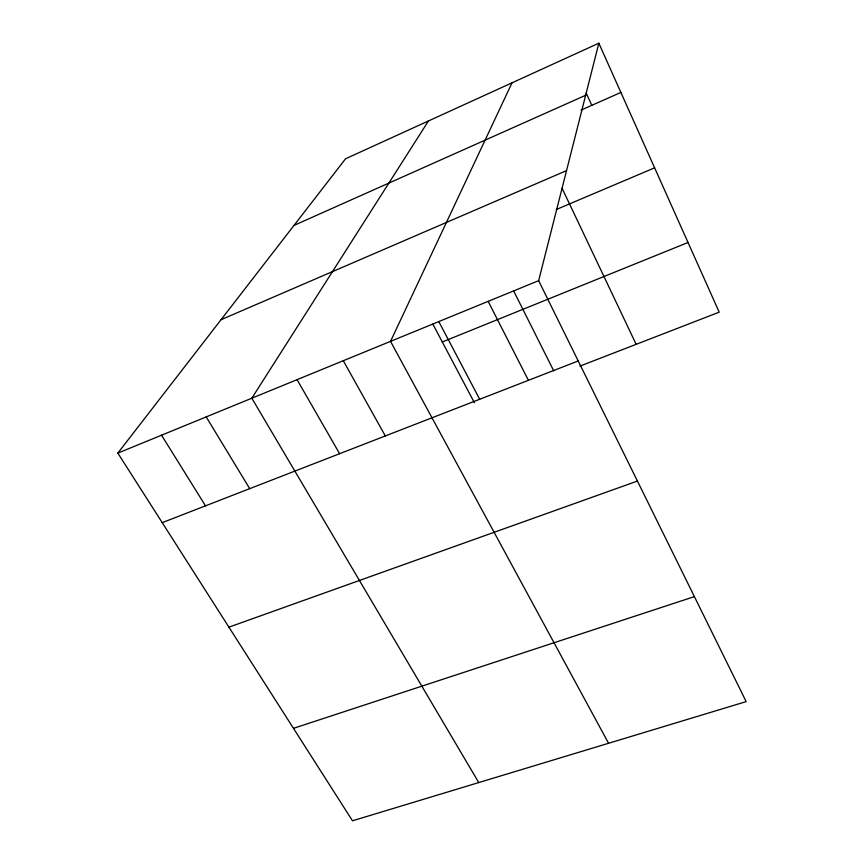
<?xml version="1.0" encoding="UTF-8"?>
<svg xmlns="http://www.w3.org/2000/svg" width="864" height="864" viewBox="0 0 864 864"><rect width="100%" height="100%" fill="white"/><g stroke="black" fill="none" stroke-linecap="round" stroke-linejoin="round"><path stroke-width="1.3" d="M538.639 280.67L598.849 43.2L345.546 158.792L117.839 453.114L352.49 820.8L746.161 701.622L538.639 280.67L117.839 453.114M512.039 82.814L390.528 341.366L608.569 743.278M428.458 120.949L251.824 398.207L478.764 782.579M293.998 225.418L585.652 95.278M581.04 110.106L620.881 92.437M221.054 319.702L566.546 170.618M556.276 209.531L654.62 167.832M442.303 341.971L688.025 242.492M162.216 522.655L578.221 360.968M579.884 366.131L719.204 312.163L598.849 43.2M228.906 627.156L637.427 481.054M293.49 728.341L694.397 596.624M161.546 435.208L205.502 505.829M206.194 416.902L249.707 488.646M297.065 379.663L339.617 453.708M343.289 360.72L385.312 435.942M432.864 324.119L474.401 402.743M438.804 321.581L479.682 399.265M488.16 301.352L528.412 380.333M513.572 290.747L553.705 370.807M562.075 188.244L636.152 344.336M586.246 93.139L591.808 105.332"/></g></svg>
